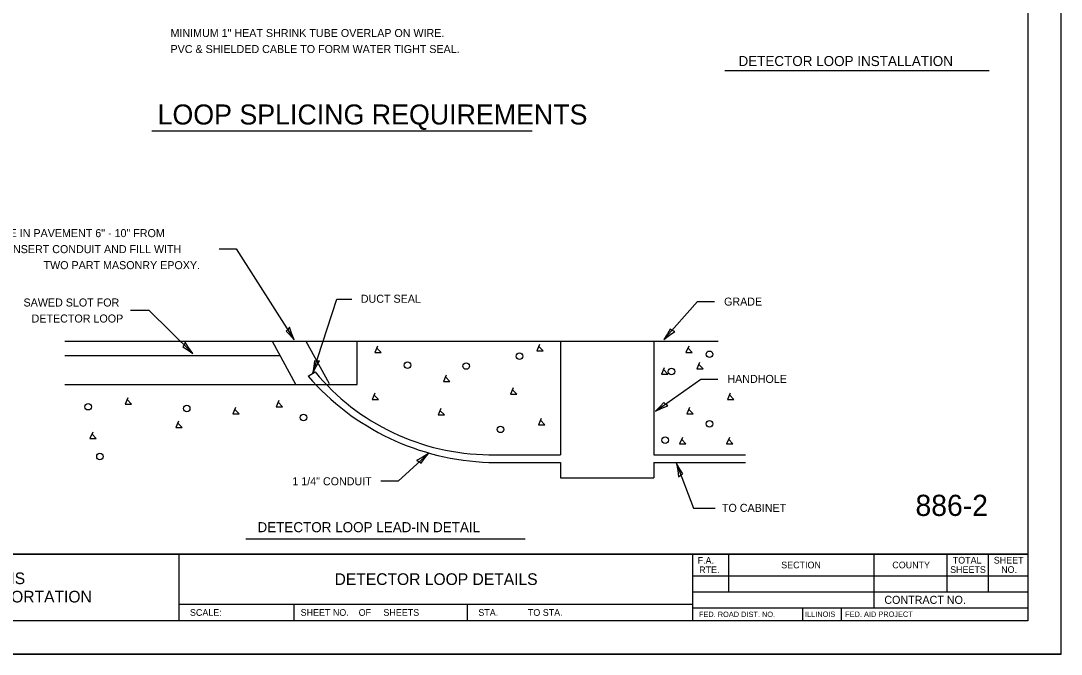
# Model space of a CAD drawing. Extents: x 1896653 to 1901611, y 1616003 to 1617391.
# Drawn here: x 1899274 to 1900053, y 1616003 to 1616478 of the extents above; entities that cross this region are included whole.
import ezdxf

# ---------------------------------------------------------------- set-up
doc = ezdxf.new("R2010")
doc.units = 0
for name, color, linetype in [('Level 1', 7, 'Continuous'), ('Level 22', 7, 'Continuous'), ('Level 40', 7, 'Continuous'), ('Level 63', 7, 'Continuous'), ('ROW_PR_Notes', 7, 'Continuous'), ('Sheets_50 Reference Boundary', 7, 'Continuous'), ('Sheets_General Details', 7, 'Continuous'), ('Sheets_Printer Plotting Border', 7, 'Continuous')]:
    doc.layers.add(name, color=color, linetype=linetype)

msp = doc.modelspace()

# ---------------------------------------------------------------- linework, layer by layer
at = {"layer": 'Level 22'}
msp.add_line((1899372.13, 1616395.51), (1899657.14, 1616395.51), dxfattribs=at)
at = {"layer": 'Level 40'}
msp.add_line((1899306.77, 1616227.02), (1899467.45, 1616227.02), dxfattribs=at)
for centre in [(1899647.58, 1616226.59), (1899789.89, 1616227.95), (1899563.55, 1616219.82), (1899607.6, 1616219.14), (1899761.43, 1616215.07), (1899324.33, 1616188.64), (1899398.19, 1616187.29), (1899485.62, 1616180.51), (1899633.35, 1616171.7), (1899789.89, 1616175.77), (1899756.69, 1616163.57), (1899333.14, 1616151.37)]:
    msp.add_circle(centre, 2.44, dxfattribs=at)
at = {"layer": 'Level 63'}
for p, q in [((1899579.26, 1616153.61), (1899556.71, 1616132.92)), ((1899556.71, 1616132.92), (1899543.65, 1616132.92))]:
    msp.add_line(p, q, dxfattribs=at)
for points in [[(1899475.15, 1616248.31), (1899473.97, 1616246.59), (1899472.59, 1616245.33), (1899475.35, 1616242.51), (1899478.78, 1616238.77), (1899476.72, 1616243.78)], [(1899763.89, 1616245.12), (1899761.91, 1616245.79), (1899760.33, 1616246.77), (1899758.36, 1616243.35), (1899755.69, 1616239.03), (1899759.95, 1616242.38)], [(1899397.05, 1616237.05), (1899396.28, 1616235.11), (1899395.21, 1616233.58), (1899398.54, 1616231.44), (1899402.71, 1616228.55), (1899399.59, 1616232.98)], [(1899397.05, 1616237.05), (1899396.28, 1616235.11), (1899395.21, 1616233.58), (1899398.54, 1616231.44), (1899402.71, 1616228.55), (1899399.59, 1616232.98)], [(1899497.77, 1616222.94), (1899495.69, 1616222.76), (1899493.84, 1616223.03), (1899493.41, 1616219.1), (1899492.69, 1616214.07), (1899495.26, 1616218.85)], [(1899758.75, 1616189.35), (1899756.97, 1616190.46), (1899755.66, 1616191.78), (1899752.96, 1616188.9), (1899749.37, 1616185.31), (1899754.29, 1616187.59)], [(1899570.48, 1616148.4), (1899572.38, 1616147.53), (1899573.86, 1616146.39), (1899576.16, 1616149.6), (1899579.26, 1616153.61), (1899574.68, 1616150.72)], [(1899766.74, 1616136.03), (1899768.25, 1616137.47), (1899769.86, 1616138.41), (1899767.74, 1616141.75), (1899765.17, 1616146.12), (1899766.14, 1616140.79)]]:
    msp.add_lwpolyline(points, close=True, dxfattribs=at)
at = {"layer": 'ROW_PR_Notes'}
for p, q in [((1899801.31, 1616440.53), (1899999.43, 1616440.53)), ((1899422.58, 1616306.89), (1899435.12, 1616306.89)), ((1899435.12, 1616306.89), (1899478.78, 1616238.77)), ((1899492.69, 1616214.07), (1899510.57, 1616269.14)), ((1899510.57, 1616269.14), (1899521.93, 1616269.14)), ((1899755.69, 1616239.03), (1899780.97, 1616267.48)), ((1899780.97, 1616267.48), (1899793.63, 1616267.48)), ((1899356.16, 1616260.91), (1899369.78, 1616260.91)), ((1899369.78, 1616260.91), (1899402.71, 1616228.55)), ((1899306.77, 1616237.77), (1899796.51, 1616237.77)), ((1899462.15, 1616237.77), (1899479.79, 1616205.63)), ((1899487.53, 1616237.77), (1899505.01, 1616205.94)), ((1899525.83, 1616205.31), (1899525.83, 1616237.77)), ((1899678.34, 1616237.77), (1899678.34, 1616152.68)), ((1899748.26, 1616237.53), (1899748.26, 1616152.68)), ((1899489.13, 1616211.58), (1899494.36, 1616214.72)), ((1899306.77, 1616205.31), (1899525.83, 1616205.31)), ((1899749.37, 1616185.31), (1899783.5, 1616209.33)), ((1899783.5, 1616209.33), (1899796.14, 1616209.33)), ((1899624.68, 1616152.68), (1899678.34, 1616152.68)), ((1899748.26, 1616152.68), (1899816.86, 1616152.68)), ((1899624.68, 1616146.93), (1899678.34, 1616146.93)), ((1899678.34, 1616146.93), (1899678.34, 1616135.42)), ((1899748.26, 1616146.93), (1899816.86, 1616146.93)), ((1899748.26, 1616146.93), (1899748.26, 1616135.42)), ((1899765.17, 1616146.12), (1899777.81, 1616112.62)), ((1899678.34, 1616135.42), (1899748.26, 1616135.42)), ((1899777.81, 1616112.62), (1899794.24, 1616112.62)), ((1899442.36, 1616089.64), (1899651.76, 1616089.64))]:
    msp.add_line(p, q, dxfattribs=at)
for points in [[(1899541.18, 1616234.05), (1899539.15, 1616229.3), (1899543.9, 1616229.3), (1899540.51, 1616232.69)], [(1899662.49, 1616235.4), (1899660.46, 1616230.66), (1899665.2, 1616230.66), (1899661.81, 1616234.05)], [(1899774.31, 1616234.05), (1899772.27, 1616229.3), (1899777.02, 1616229.3), (1899773.63, 1616232.69)], [(1899782.44, 1616221.85), (1899780.4, 1616217.11), (1899785.15, 1616217.11), (1899781.76, 1616220.49)], [(1899592.69, 1616212.36), (1899590.66, 1616207.62), (1899595.4, 1616207.62), (1899592.01, 1616211.01)], [(1899756.01, 1616217.78), (1899753.98, 1616213.04), (1899758.72, 1616213.04), (1899755.33, 1616216.43)], [(1899642.84, 1616202.87), (1899640.81, 1616198.13), (1899645.55, 1616198.13), (1899642.16, 1616201.52)], [(1899354.15, 1616195.42), (1899352.11, 1616190.68), (1899356.86, 1616190.68), (1899353.47, 1616194.07)], [(1899539.15, 1616198.81), (1899537.12, 1616194.07), (1899541.86, 1616194.07), (1899538.47, 1616197.45)], [(1899805.48, 1616198.81), (1899803.45, 1616194.07), (1899808.19, 1616194.07), (1899804.8, 1616197.45)], [(1899434.79, 1616187.96), (1899432.76, 1616183.22), (1899437.5, 1616183.22), (1899434.11, 1616186.61)], [(1899467.32, 1616193.39), (1899465.29, 1616188.65), (1899470.03, 1616188.65), (1899466.64, 1616192.03)], [(1899588.62, 1616187.29), (1899586.59, 1616182.54), (1899591.33, 1616182.54), (1899587.95, 1616185.93)], [(1899774.98, 1616187.96), (1899772.95, 1616183.22), (1899777.7, 1616183.22), (1899774.31, 1616186.61)], [(1899663.84, 1616179.83), (1899661.81, 1616175.09), (1899666.56, 1616175.09), (1899663.17, 1616178.48)], [(1899392.1, 1616177.8), (1899390.06, 1616173.06), (1899394.81, 1616173.06), (1899391.42, 1616176.45)], [(1899327.72, 1616169.67), (1899325.69, 1616164.93), (1899330.43, 1616164.93), (1899327.04, 1616168.31)], [(1899769.56, 1616165.6), (1899767.53, 1616160.86), (1899772.27, 1616160.86), (1899768.89, 1616164.25)], [(1899804.8, 1616165.6), (1899802.77, 1616160.86), (1899807.51, 1616160.86), (1899804.12, 1616164.25)]]:
    msp.add_lwpolyline(points, dxfattribs=at)
for centre, radius, start, end in [((1899630.82, 1616334.24), 187.41, 220.88251, 268.1206), ((1899626.24, 1616323.84), 171.17, 219.60626, 269.47823)]:
    msp.add_arc(centre, radius, start, end, dxfattribs=at)
at = {"layer": 'Sheets_50 Reference Boundary'}
msp.add_lwpolyline([(1898453.45, 1617078.18), (1900028.45, 1617078.18), (1900028.45, 1616078.19), (1898453.45, 1616078.19)], close=True, dxfattribs=at)
at = {"layer": 'Sheets_General Details'}
for p, q in [((1900053.45, 1616003.19), (1900053.45, 1617103.19)), ((1898453.45, 1616078.19), (1900028.45, 1616078.19)), ((1899392.16, 1616078.19), (1899392.16, 1616028.19)), ((1899777.16, 1616078.19), (1899777.16, 1616028.19)), ((1899804.17, 1616078.19), (1899804.17, 1616049.93)), ((1899913.17, 1616078.19), (1899913.17, 1616037.93)), ((1899967.77, 1616078.19), (1899967.77, 1616049.93)), ((1899998.82, 1616078.19), (1899998.82, 1616049.93)), ((1899777.16, 1616061.93), (1900028.45, 1616061.93)), ((1899777.16, 1616049.93), (1900028.45, 1616049.93)), ((1899392.16, 1616040.69), (1899777.16, 1616040.69)), ((1899478.45, 1616040.69), (1899478.45, 1616028.19)), ((1899608.45, 1616040.69), (1899608.45, 1616028.19)), ((1899777.16, 1616037.93), (1900028.45, 1616037.93)), ((1899859.52, 1616037.93), (1899859.52, 1616028.19)), ((1899888.52, 1616037.93), (1899888.52, 1616028.19)), ((1900053.45, 1616003.19), (1898353.45, 1616003.19))]:
    msp.add_line(p, q, dxfattribs=at)
msp.add_lwpolyline([(1898453.45, 1617078.19), (1900028.45, 1617078.19), (1900028.45, 1616028.19), (1898453.45, 1616028.19)], close=True, dxfattribs=at)
at = {"layer": 'Sheets_Printer Plotting Border'}
msp.add_lwpolyline([(1898353.45, 1616003.19), (1900053.45, 1616003.19), (1900053.45, 1617103.19), (1898353.45, 1617103.19)], close=True, dxfattribs=at)

# ---------------------------------------------------------------- texts
at = {"layer": 'Level 1'}
msp.add_text('886-2', height=15.87, dxfattribs=at).set_placement((1899944.28, 1616106.8))
at = {"layer": 'Level 22'}
for s, height, p in [('MINIMUM 1" HEAT SHRINK TUBE OVERLAP ON WIRE.', 6, (1899386.03, 1616465.71)), ('PVC & SHIELDED CABLE TO FORM WATER TIGHT SEAL.', 6, (1899386.03, 1616453.71)), ('LOOP SPLICING REQUIREMENTS', 15, (1899376.35, 1616400.16))]:
    msp.add_text(s, height=height, dxfattribs=at).set_placement(p)
at = {"layer": 'Level 63'}
for s, p in [('DRILL HOLE IN PAVEMENT 6" - 10" FROM', (1899224.01, 1616315.75)), ('EDGE. INSERT CONDUIT AND FILL WITH', (1899238.56, 1616303.75)), ('TWO PART MASONRY EPOXY.', (1899290.91, 1616291.75)), ('1 1/4" CONDUIT', (1899477.33, 1616129.78))]:
    msp.add_text(s, height=6, dxfattribs=at).set_placement(p)
at = {"layer": 'ROW_PR_Notes'}
for s, height, p in [('DETECTOR LOOP INSTALLATION', 7.5348, (1899811.65, 1616443.96)), ('DUCT SEAL', 6, (1899528.63, 1616266.57)), ('SAWED SLOT FOR', 6, (1899275.89, 1616263.76)), ('GRADE', 6, (1899800.83, 1616264.44)), ('DETECTOR LOOP', 6, (1899281.94, 1616251.76)), ('HANDHOLE', 6, (1899803.32, 1616206.49)), ('TO CABINET', 6, (1899799.25, 1616109.85)), ('DETECTOR LOOP LEAD-IN DETAIL', 7.5348, (1899451.2, 1616094.61))]:
    msp.add_text(s, height=height, dxfattribs=at).set_placement(p)
at = {"layer": 'Sheets_General Details'}
for s, height, p in [('F.A. ', 5, (1899781.02, 1616070.94)), ('SECTION', 4.999, (1899843.67, 1616067.55)), ('COUNTY', 4.999, (1899926.89, 1616067.55)), ('TOTAL', 4.999, (1899972.2, 1616071.12)), ('SHEET', 4.999, (1900002.93, 1616071.12)), ('STATE OF ILLINOIS', 8.7501, (1899168.52, 1616055.69)), ('   DETECTOR LOOP DETAILS   ', 8.75, (1899499.21, 1616055.06)), ('RTE.', 5, (1899782.18, 1616063.94)), ('SHEETS', 4.999, (1899970.23, 1616064.12)), ('NO.', 4.999, (1900008.44, 1616064.12)), ('DEPARTMENT OF TRANSPORTATION', 8.7501, (1899115.78, 1616041.94)), ('CONTRACT NO.      ', 6, (1899920.94, 1616040.93)), ('SCALE:          ', 5, (1899400.62, 1616031.94)), ('SHEET NO.    OF     SHEETS', 5, (1899483.55, 1616031.94)), ('STA.            TO STA.            ', 5, (1899616.7, 1616031.94)), ('FED. ROAD DIST. NO.  ', 4, (1899782, 1616031.06)), ('ILLINOIS', 4, (1899861.49, 1616031.16)), ('FED. AID PROJECT', 4, (1899891.57, 1616031.16))]:
    msp.add_text(s, height=height, dxfattribs=at).set_placement(p)

doc.saveas('drawing.dxf')
